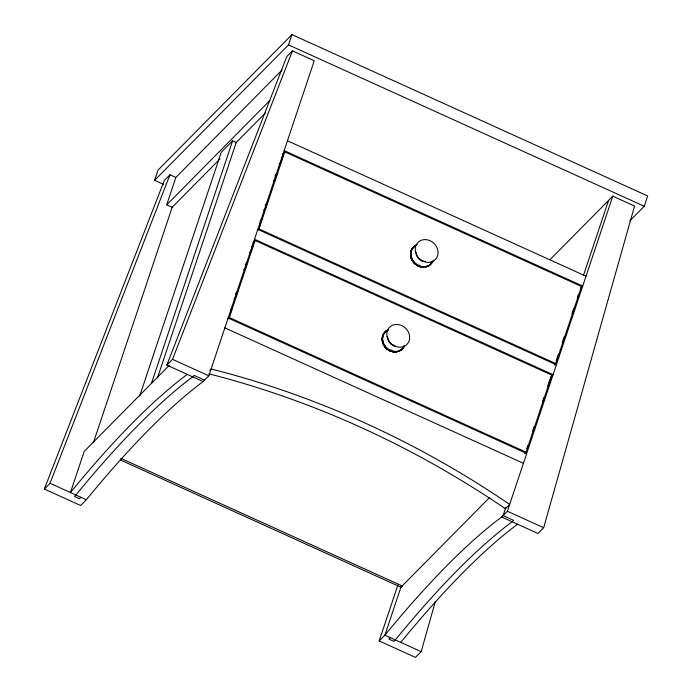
<?xml version="1.0" encoding="UTF-8"?>
<svg xmlns="http://www.w3.org/2000/svg" width="692" height="692" viewBox="0 0 692 692"><rect width="100%" height="100%" fill="white"/><g stroke="black" fill="none" stroke-linecap="round" stroke-linejoin="round"><path stroke-width="1.04" d="M398.012 584.671L379.181 640.93L415.477 657.4L421.177 651.639L435.251 601.832M379.181 640.93L384.882 635.169A1144.741 223.637 -65.6 0 1 501.674 517.01L537.969 533.48L543.67 527.711L634.573 206.043L612.801 196.165L550.036 259.656M163.468 184.332L154.619 180.327L158.061 170.05L291.946 34.6L647.669 195.974L644.235 206.251L629.858 220.783M219.926 158.97L172.152 207.306L166.703 204.841L175.872 177.437L282.051 70.022M93.351 442.828L172.42 206.51M139.741 395.867L221.224 152.352L232.616 140.822L236.24 142.465L157.499 377.806M151.479 383.316L232.616 140.822M154.619 180.327L288.512 44.876L291.946 34.6M208.82 375.808L314.246 60.723L292.465 50.845L286.765 56.606L166.824 365.108L203.119 381.577L208.82 375.808L172.516 359.347L166.824 365.108M229.787 314.869L232.079 308.018L230.332 310.206M259.431 226.249L261.723 219.399L259.984 221.587M227.928 319.012L229.346 317.576L255.132 240.513L551.87 375.125L526.084 452.187L524.666 453.623M257.58 230.393L258.998 228.957L284.784 151.894L581.522 286.505L555.737 363.568L554.318 365.013M401.308 586.063L384.882 635.169L421.177 651.639M505.826 507.409L503.101 515.575L513.533 520.306L512.106 521.742A1144.741 223.637 -65.6 0 0 395.314 639.901L393.895 641.346L388.904 639.079L390.323 637.643M583.434 275.477L608.528 200.481M526.846 448.502L527.832 445.57M532.581 431.375L534.215 426.488M542.32 402.268L543.955 397.372M547.718 386.119L550.01 379.268M556.169 360.861L558.461 354.01M562.233 342.756L564.196 336.892M571.973 313.649L573.607 308.753M577.37 297.499L578.356 294.567M501.674 517.01L507.374 511.25L612.801 196.165M203.119 381.577A1144.741 223.637 -65.6 0 0 86.327 499.736L80.627 505.497L44.331 489.028L164.281 180.525L169.972 174.765L175.647 177.342M44.331 489.028L50.032 483.267L169.972 174.765M172.516 359.347L292.465 50.845M281.186 158.234L282.924 156.037L280.632 162.888L279.11 163.935M274.871 176.088L277.198 173.164L274.906 180.015L273.375 181.062M265.131 205.195L267.458 202.272L265.166 209.122L263.635 210.169M251.533 246.845L253.272 244.657L250.98 251.507L249.457 252.554M245.219 264.707L247.546 261.784L245.253 268.634L243.722 269.681M235.479 293.815L237.806 290.891L235.514 297.742L233.982 298.788M166.703 204.841L269.845 100.496M235.86 142.863L265.434 112.934M282.647 154.056L284.784 151.894M252.995 242.676L255.132 240.513M169.142 365.497L84.199 451.426L70.446 492.531A1144.741 223.637 -65.6 0 1 187.238 374.372M80.886 497.263L79.459 498.707L74.468 496.441L75.895 494.996A1144.741 223.637 -65.6 0 1 192.687 376.837L194.106 375.401L204.547 380.133M209.685 370.402L211.112 368.966A867.327 751.867 44.7 0 1 509.667 504.399L505.394 508.724A867.327 751.867 44.7 0 0 208.923 373.818M580.579 288.227L582.716 286.064L284.161 150.622M550.218 377.564L553.064 374.683L254.509 239.242M400.919 587.223L489.59 497.522M288.512 44.876L644.235 206.251M287.457 140.779L586.012 276.22M258.998 228.957L555.737 363.568M257.805 229.398L556.359 364.84M229.346 317.576L526.084 452.187M228.152 318.017L526.707 453.45M224.857 327.861L523.412 463.303M507.374 511.25L543.67 527.711M120.763 458.303L402.701 586.202M120.503 460.007L401.455 587.465M50.032 483.267L86.327 499.736M404.543 345.948A12.197 10.57 44.7 0 1 386.274 347.358A12.197 10.57 44.7 0 1 388.722 329.375M404.543 345.412A12.197 10.57 44.7 0 1 386.318 348.076A12.197 10.57 44.7 0 1 388.385 329.712M395.08 346.164A8.131 7.05 44.7 0 1 387.805 337.289M396.923 351.346A11.176 9.688 44.7 0 1 382.46 340.179M382.546 338.397A11.176 9.688 44.7 0 1 382.935 336.693M400.365 349.979A11.539 9.999 44.7 0 1 398.869 350.896M398.056 351.251A11.539 9.999 44.7 0 1 395.4 351.821M394.475 351.856A11.539 9.999 44.7 0 1 382.278 339.071M382.356 338.154A11.539 9.999 44.7 0 1 383.489 334.772M383.956 334.037A11.539 9.999 44.7 0 1 385.773 332.16M402.58 348.111A11.825 10.25 44.7 0 1 399.18 350.982M398.35 351.337A11.825 10.25 44.7 0 1 383.636 345.014A11.825 10.25 44.7 0 1 387.286 330.819M404.171 345.602A12.041 10.441 44.7 0 1 386.162 348.232A12.041 10.441 44.7 0 1 388.212 330.093M394.968 351.372A10.752 9.325 44.7 0 1 392.355 351.225M391.482 351.026A10.752 9.325 44.7 0 1 385.366 347.012M384.804 346.268A10.752 9.325 44.7 0 1 383.186 342.972M382.961 342.099A10.752 9.325 44.7 0 1 382.728 340.352M385.055 346.156A10.285 8.918 44.7 0 1 384.147 344.633M433.261 260.253A12.197 10.57 44.7 0 1 415.027 262.917A12.197 10.57 44.7 0 1 417.103 244.553M432.587 261.464A12.197 10.57 44.7 0 1 414.318 262.873A12.197 10.57 44.7 0 1 416.766 244.89M425.442 261.446A8.131 7.05 44.7 0 1 416.186 252.459M420.84 266.662A11.176 9.688 44.7 0 1 410.849 255.357M410.927 253.575A11.176 9.688 44.7 0 1 411.325 251.862M428.028 265.65A11.539 9.999 44.7 0 1 416.463 265.01A11.539 9.999 44.7 0 1 410.659 254.241M410.737 253.333A11.539 9.999 44.7 0 1 411.87 249.95M429.101 265.209A11.825 10.25 44.7 0 1 413.444 262.311A11.825 10.25 44.7 0 1 414.136 246.94M431.851 261.714A11.825 10.25 44.7 0 1 430.96 263.289M432.215 261.637A12.041 10.441 44.7 0 1 414.171 263.029A12.041 10.441 44.7 0 1 416.593 245.271M432.517 261.515A12.179 10.553 44.7 0 1 414.274 262.925A12.179 10.553 44.7 0 1 416.722 244.959M420.736 266.403A10.752 9.325 44.7 0 1 418.141 265.581M417.319 265.174A10.752 9.325 44.7 0 1 413.747 262.19M411.342 257.277A10.752 9.325 44.7 0 1 411.117 255.521M400.763 642.375A1144.741 223.637 -65.6 0 1 517.555 524.216M419.265 265.252L418.599 265.927L419.265 265.252M390.885 350.074L390.219 350.749L390.885 350.074M421.8 260.4L421.506 260.72L421.8 260.4M393.419 345.221L393.125 345.542L393.419 345.221M387.113 336.675A12.197 10.57 44.7 0 0 405.97 345.23A12.197 10.57 44.7 0 0 401.697 325.543A12.197 10.57 44.7 0 0 387.113 336.675M415.494 251.845A12.197 10.57 44.7 0 0 434.36 260.408A12.197 10.57 44.7 0 0 430.078 240.712A12.197 10.57 44.7 0 0 415.494 251.845"/></g></svg>
